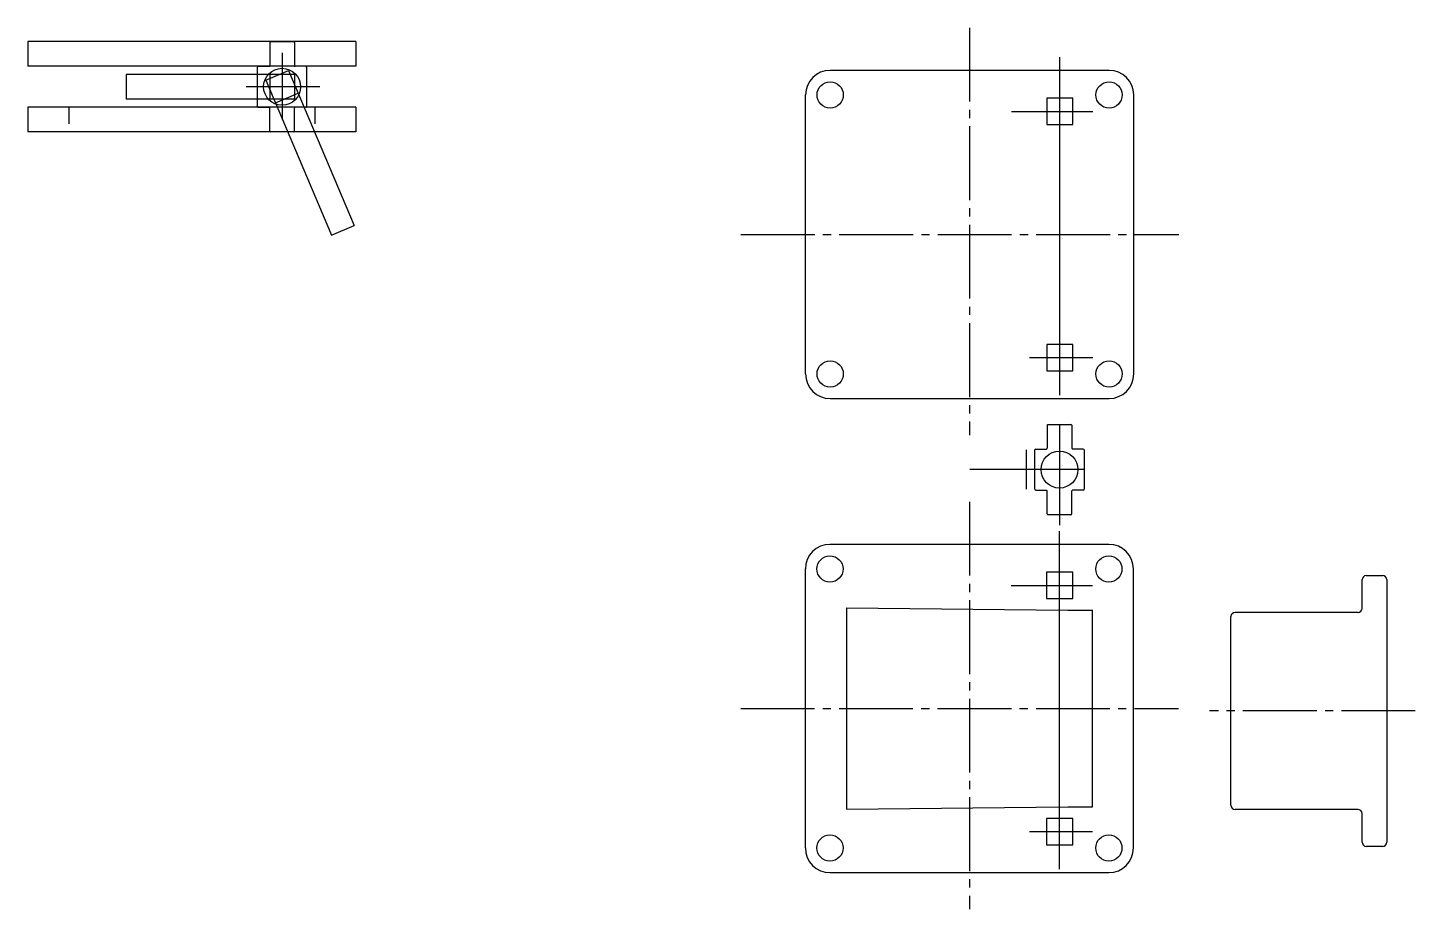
# Model space of a CAD drawing. Units: millimetres on the paper. Extents: x -226 to 172, y 94 to 202.
# Drawn here: x 3.1 to 172.3, y 94.3 to 201.7 of the extents above; entities outside this region: 1.
import ezdxf
from ezdxf.enums import TextEntityAlignment as Align

# ---------------------------------------------------------------- set-up
doc = ezdxf.new("R2010")
doc.units = ezdxf.units.MM
doc.linetypes.add('CHAIN2', pattern=[12, 9, -1, 1, -1])
doc.linetypes.add('DASHED2', pattern=[3, 2, -1])
doc.layers.add('0-0', color=7, linetype='Continuous')
doc.styles.add('ＭＳ ゴシック', font='')
doc.styles.get('ＭＳ ゴシック').set_extended_font_data('MS Gothic')

msp = doc.modelspace()

# ---------------------------------------------------------------- linework, layer by layer
at = {"layer": '0-0', "linetype": 'CHAIN2'}
for p, q in [((117.935, 201.683), (117.935, 152.033)), ((34.117, 198.619), (34.117, 190.51)), ((38.737, 194.493), (29.063, 194.493)), ((90.052, 176.495), (143.434, 176.495)), ((117.91, 143.919), (117.91, 94.268)), ((90.027, 118.731), (143.409, 118.731))]:
    msp.add_line(p, q, dxfattribs=at)
at = {"layer": '0-0'}
for p, q in [((43.117, 199.993), (3.117, 199.993)), ((3.117, 199.993), (3.117, 196.993)), ((32.617, 199.893), (32.617, 197.093)), ((32.717, 199.993), (35.517, 199.993)), ((35.617, 199.893), (35.617, 197.093)), ((43.117, 199.993), (43.117, 196.993)), ((128.935, 156.923), (128.935, 198.109)), ((43.117, 196.993), (3.117, 196.993)), ((31.117, 192.093), (31.117, 196.893)), ((31.217, 196.993), (32.517, 196.993)), ((37.017, 196.993), (35.717, 196.993)), ((37.117, 196.893), (37.117, 192.093)), ((134.935, 196.495), (100.935, 196.495)), ((97.935, 159.495), (97.935, 193.495)), ((127.335, 193.095), (127.335, 189.895)), ((137.935, 159.495), (137.935, 193.495)), ((3.117, 191.993), (3.117, 188.993)), ((43.117, 191.993), (3.117, 191.993)), ((31.217, 191.993), (32.517, 191.993)), ((32.617, 189.093), (32.617, 191.893)), ((35.617, 189.093), (35.617, 191.893)), ((37.017, 191.993), (35.717, 191.993)), ((43.117, 191.993), (43.117, 188.993)), ((123.038, 191.495), (132.935, 191.495)), ((127.335, 189.895), (130.535, 189.895)), ((43.117, 188.993), (3.117, 188.993)), ((35.517, 188.993), (32.717, 188.993)), ((127.335, 163.095), (127.335, 159.895)), ((125.25, 161.495), (132.935, 161.495)), ((127.335, 159.895), (130.535, 159.895)), ((100.935, 156.495), (134.935, 156.495)), ((127.388, 153.239), (127.388, 150.439)), ((127.488, 153.339), (130.288, 153.339)), ((128.888, 153.339), (128.888, 141.067)), ((130.388, 153.239), (130.388, 150.439)), ((124.888, 145.439), (124.888, 150.239)), ((125.888, 145.439), (125.888, 150.239)), ((125.988, 150.339), (127.288, 150.339)), ((131.788, 150.339), (130.488, 150.339)), ((131.888, 150.239), (131.888, 145.439)), ((131.888, 147.839), (117.97, 147.839)), ((125.988, 145.339), (127.288, 145.339)), ((127.388, 142.439), (127.388, 145.239)), ((130.388, 142.439), (130.388, 145.239)), ((131.788, 145.339), (130.488, 145.339)), ((130.288, 142.339), (127.488, 142.339)), ((134.91, 138.731), (100.91, 138.731)), ((128.91, 99.159), (128.91, 140.344)), ((97.91, 101.731), (97.91, 135.731)), ((130.51, 135.331), (127.31, 135.331)), ((127.31, 135.331), (127.31, 132.131)), ((130.51, 132.131), (130.51, 135.331)), ((137.91, 101.731), (137.91, 135.731)), ((123.014, 133.731), (132.91, 133.731)), ((127.31, 132.131), (130.51, 132.131)), ((102.91, 130.981), (129.91, 130.731)), ((102.91, 130.981), (102.91, 106.481)), ((129.91, 130.731), (132.91, 130.731)), ((102.91, 106.481), (129.91, 106.731)), ((127.31, 105.331), (127.31, 102.131)), ((125.225, 103.731), (132.91, 103.731)), ((127.31, 102.131), (130.51, 102.131)), ((100.91, 98.731), (134.91, 98.731))]:
    msp.add_line(p, q, dxfattribs=at)
at = {"layer": '0-0', "color": 4}
for p, q in [((32.15, 195.288), (34.911, 196.46)), ((34.911, 196.46), (42.921, 177.59)), ((15.117, 195.993), (15.117, 192.993)), ((35.617, 195.993), (15.117, 195.993)), ((32.15, 195.288), (40.16, 176.418)), ((32.617, 195.993), (32.617, 192.993)), ((35.617, 195.993), (35.617, 192.993)), ((35.617, 192.993), (15.117, 192.993)), ((33.322, 192.527), (36.083, 193.699)), ((40.16, 176.418), (42.921, 177.59)), ((165.787, 130.932), (165.787, 134.432)), ((166.287, 134.932), (168.287, 134.932)), ((168.787, 134.432), (168.787, 102.432)), ((165.287, 130.432), (150.287, 130.432)), ((149.787, 106.932), (149.787, 129.932)), ((165.287, 106.432), (150.287, 106.432)), ((165.787, 102.432), (165.787, 105.932)), ((168.287, 101.932), (166.287, 101.932))]:
    msp.add_line(p, q, dxfattribs=at)
at = {"layer": '0-0', "linetype": 'DASHED2'}
for p, q in [((8.117, 191.993), (8.117, 188.993)), ((38.117, 191.993), (38.117, 188.993))]:
    msp.add_line(p, q, dxfattribs=at)
at = {"layer": '0-0', "color": 4, "linetype": 'CHAIN2'}
msp.add_line((172.259, 118.432), (147.197, 118.432), dxfattribs=at)
at = {"layer": '0-0'}
for points in [[(130.535, 189.895), (130.535, 193.095), (127.335, 193.095)], [(130.535, 159.895), (130.535, 163.095), (127.335, 163.095)], [(129.91, 106.731), (132.91, 106.731), (132.91, 130.731)], [(130.51, 102.131), (130.51, 105.331), (127.31, 105.331)]]:
    msp.add_lwpolyline(points, dxfattribs=at)
for centre, radius in [((34.117, 194.493), 2.25), ((100.935, 193.495), 1.6), ((134.935, 193.495), 1.6), ((100.935, 159.495), 1.6), ((134.935, 159.495), 1.6), ((128.888, 147.839), 2.25), ((100.91, 135.731), 1.6), ((134.91, 135.731), 1.6), ((100.91, 101.731), 1.6), ((134.91, 101.731), 1.6)]:
    msp.add_circle(centre, radius, dxfattribs=at)
for centre, radius, start, end in [((32.717, 199.893), 0.1, 90, 180), ((35.517, 199.893), 0.1, 0, 90), ((31.217, 196.893), 0.1, 90, 180), ((32.517, 197.093), 0.1, 270, 0), ((35.717, 197.093), 0.1, 180, 270), ((37.017, 196.893), 0.1, 0, 90), ((100.935, 193.495), 3, 90, 180), ((134.935, 193.495), 3, 0, 90), ((31.217, 192.093), 0.1, 180, 270), ((32.517, 191.893), 0.1, 0, 90), ((35.717, 191.893), 0.1, 90, 180), ((37.017, 192.093), 0.1, 270, 0), ((32.717, 189.093), 0.1, 180, 270), ((35.517, 189.093), 0.1, 270, 0), ((100.935, 159.495), 3, 180, 270), ((134.935, 159.495), 3, 270, 0), ((127.488, 153.239), 0.1, 90, 180), ((130.288, 153.239), 0.1, 0, 90), ((125.988, 150.239), 0.1, 90, 180), ((127.288, 150.439), 0.1, 270, 0), ((130.488, 150.439), 0.1, 180, 270), ((131.788, 150.239), 0.1, 0, 90), ((125.988, 145.439), 0.1, 180, 270), ((127.288, 145.239), 0.1, 0, 90), ((130.488, 145.239), 0.1, 90, 180), ((131.788, 145.439), 0.1, 270, 0), ((127.488, 142.439), 0.1, 180, 270), ((130.288, 142.439), 0.1, 270, 0), ((100.91, 135.731), 3, 90, 180), ((134.91, 135.731), 3, 0, 90), ((100.91, 101.731), 3, 180, 270), ((134.91, 101.731), 3, 270, 0)]:
    msp.add_arc(centre, radius, start, end, dxfattribs=at)
at = {"layer": '0-0', "color": 4}
for centre, start, end in [((166.287, 134.432), 90, 180), ((168.287, 134.432), 0, 90), ((150.287, 129.932), 90, 180), ((165.287, 130.932), 270, 0), ((150.287, 106.932), 180, 270), ((165.287, 105.932), 0, 90), ((166.287, 102.432), 180, 270), ((168.287, 102.432), 270, 0)]:
    msp.add_arc(centre, 0.5, start, end, dxfattribs=at)

# ---------------------------------------------------------------- texts
at = {"layer": '0-0', "color": 4, "style": 'ＭＳ ゴシック'}
msp.add_text('6ﾟ09\'17.48"', height=1.466, rotation=266.923, dxfattribs=at).set_placement((-226.109, 104.424), align=Align.BOTTOM_LEFT)

doc.saveas('drawing.dxf')
